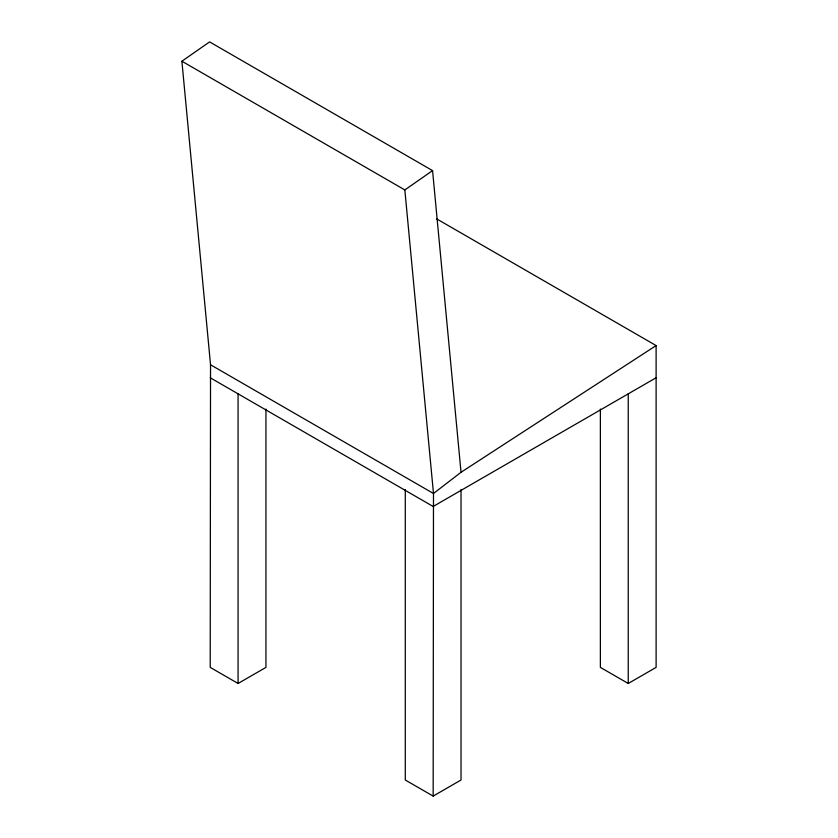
<?xml version="1.0" encoding="UTF-8"?>
<svg xmlns="http://www.w3.org/2000/svg" width="838" height="838" viewBox="0 0 838 838"><rect width="100%" height="100%" fill="white"/><g stroke="black" fill="none" stroke-linecap="round" stroke-linejoin="round"><path stroke-width="1.26" d="M265.95 409.07L265.95 667.383L238.076 683.473L210.212 667.383L210.537 364.771L181.888 61.216L209.605 41.9L432.565 170.617L461.026 472.286L433.487 493.498L433.162 796.1L461.026 780.01L461.026 489.518M210.537 364.771L433.487 493.498L404.838 189.933L432.565 170.617M461.026 472.286L656.112 345.57L436.556 218.812M656.112 377.76L433.162 506.477L210.212 377.76M600.375 409.07L600.375 667.383L628.238 683.473L656.112 667.383L656.112 345.57M181.888 61.216L404.838 189.933M433.162 796.1L405.288 780.01L405.288 489.518M628.238 393.85L628.238 683.473M238.076 393.85L238.076 683.473"/></g></svg>
